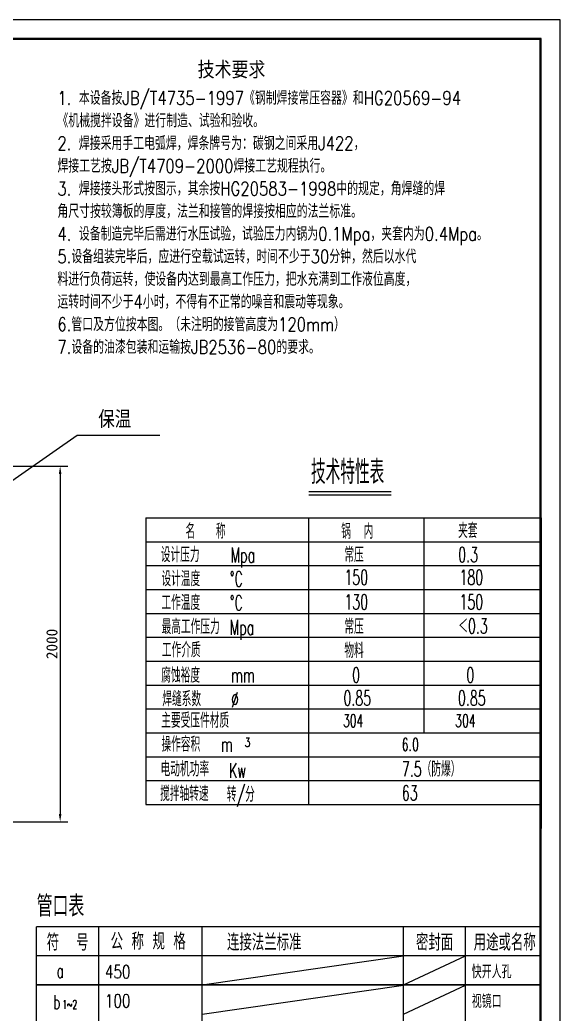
# Model space of a CAD drawing. Header units: millimetres. Extents: x 13671 to 18953, y 2612 to 10090.
# Drawn here: x 16526 to 18953, y 5617 to 10090 of the extents above; entities that cross this region are included whole.
import ezdxf
from ezdxf.enums import TextEntityAlignment as Align

# ---------------------------------------------------------------- set-up
doc = ezdxf.new("R2010")
doc.units = ezdxf.units.MM
doc.header["$LTSCALE"] = 390
doc.header["$MEASUREMENT"] = 0
doc.layers.get('0').update_dxf_attribs({"linetype": 'CONTINUOUS'})
doc.layers.get('DEFPOINTS').update_dxf_attribs({"linetype": 'CONTINUOUS'})
for name, color, linetype in [('1', 7, 'CONTINUOUS'), ('2细线层', 3, 'CONTINUOUS'), ('_TITLE', 4, 'CONTINUOUS'), ('A', 2, 'CONTINUOUS'), ('B', 7, 'CONTINUOUS'), ('LAYER2', 3, 'CONTINUOUS')]:
    doc.layers.add(name, color=color, linetype=linetype)
doc.styles.add('HZ', font='ROMANS.SHX', dxfattribs={"width": 0.7, "bigfont": 'hztxt.shx'})
doc.styles.add('PC_TEXTSTYLE', font='romans.shx', dxfattribs={"width": 0.8, "bigfont": 'hzfs.shx'})
doc.dimstyles.new('STANDARD_WS$0', dxfattribs={"dimtxt": 2.5, "dimasz": 2.5, "dimexe": 1.25, "dimexo": 0.625, "dimtad": 1, "dimdec": 4, "dimdsep": 46, "dimtxsty": 'Standard', "dimcen": 2.5, "dimadec": 0, "dimazin": 0, "dimtfac": 1, "dimtdec": 4, "dimtmove": 0, "dimatfit": 0, "dimfxl": 1, "dimtolj": 1, "dimtzin": 0, "dimarcsym": 0})

# ---------------------------------------------------------------- blocks, each defined once
blk = doc.blocks.new('*D30')
at = {"layer": 'B', "color": 0, "lineweight": -2}
for p, q in [((16237.5, 8082.6), (16741.5, 8082.6)), ((16706.5, 8047.6), (16706.5, 6517.6)), ((16237.5, 6482.6), (16741.5, 6482.6))]:
    blk.add_line(p, q, dxfattribs=at)
at = {"layer": 'B', "color": 0}
for points in [[(16700.6, 8047.6), (16712.3, 8047.6), (16706.5, 8082.6)], [(16700.6, 6517.6), (16712.3, 6517.6), (16706.5, 6482.6)]]:
    blk.add_solid(points, dxfattribs=at)
at = {"layer": 'DEFPOINTS', "color": 0}
for p in [(16237.5, 8082.6), (16237.5, 6482.6), (16706.5, 6482.6)]:
    blk.add_point(p, dxfattribs=at)
at = {"layer": 'B', "color": 0, "insert": (16669.5, 7282.6), "char_height": 50, "attachment_point": 5, "rotation": 90}
blk.add_mtext('\\A1;2000', dxfattribs=at)

msp = doc.modelspace()

# ---------------------------------------------------------------- linework, layer by layer
at = {"color": 3}
for p, q in [((18864.06228, 6009.06255), (16600.90655, 6009.06255)), ((16879.78812, 4706.25678), (16879.78812, 6009.06255)), ((17344.76208, 4706.5751), (17344.76208, 6009.06255)), ((18249.47608, 4707.19446), (18249.47608, 6009.06255)), ((18528.35765, 4707.38538), (18528.35765, 6009.06255)), ((18864.06228, 4707.6152), (18864.06228, 6009.06255)), ((18864.06228, 5878.91781), (16600.90655, 5878.91781)), ((18864.06228, 5748.77308), (16600.90655, 5748.77308)), ((18864.06228, 5747.22374), (16600.90655, 5747.22374))]:
    msp.add_line(p, q, dxfattribs=at)
at = {"layer": '1'}
msp.add_line((18249.47608, 5617.079), (18528.35765, 5747.22374), dxfattribs=at)
at = {"layer": '_TITLE', "color": 4}
msp.add_lwpolyline([(13671.13428, 2612.00509), (18952.98228, 2612.00509), (18952.98228, 10090.17709), (13671.13428, 10090.17709)], close=True, dxfattribs=at)
at = {"layer": '_TITLE', "color": 5}
for points in [[(13888.98828, 2696.47909), (18868.50828, 2696.47909), (18868.50828, 10005.70309), (13888.98828, 10005.70309)], [(13893.43428, 2700.92509), (18864.06228, 2700.92509), (18864.06228, 10001.25709), (13893.43428, 10001.25709)]]:
    msp.add_lwpolyline(points, close=True, dxfattribs=at)
at = {"layer": 'A'}
for p, q in [((16295.50149, 7880.94362), (16783.32523, 8222.52148)), ((16783.32523, 8222.52148), (16783.32523, 8222.52148)), ((16783.32523, 8222.52148), (17153.67819, 8222.52148)), ((17823.77414, 7969.00984), (18193.41536, 7969.00984)), ((17092.13629, 7849.61382), (17092.13629, 6560.17988)), ((17092.13629, 7849.61382), (17822.08573, 7849.61382)), ((17822.08573, 7849.61382), (18863.39538, 7849.61382)), ((18863.39538, 7849.61382), (18863.39538, 6452.72705)), ((18868.50828, 7849.61382), (18868.50828, 6452.72705)), ((16600.90655, 4706.06586), (16600.90655, 6009.06255)), ((17344.76208, 5748.77308), (18249.47608, 5878.91781)), ((18249.47608, 5748.77308), (18528.35765, 5878.91781)), ((17344.76208, 5617.079), (18249.47608, 5747.22374))]:
    msp.add_line(p, q, dxfattribs=at)
at = {"layer": 'B'}
for p, q in [((17823.77414, 7953.91828), (18193.41536, 7953.91828)), ((17822.08573, 7849.61382), (17822.08573, 6560.17988)), ((18340.73308, 7849.61382), (18340.73308, 6882.53837)), ((17092.13629, 7742.16099), (17822.08573, 7742.16099)), ((17822.08573, 7742.16099), (18863.39538, 7742.16099)), ((17092.13629, 7634.70817), (17822.08573, 7634.70817)), ((17822.08573, 7634.70817), (18863.39538, 7634.70817)), ((17092.13629, 7527.25534), (17822.08573, 7527.25534)), ((17822.08573, 7527.25534), (18863.39538, 7527.25534)), ((17092.13629, 7419.80251), (17822.08573, 7419.80251)), ((17822.08573, 7419.80251), (18863.39538, 7419.80251)), ((17092.13629, 7312.34968), (17821.2728, 7312.34968)), ((17821.2728, 7312.34968), (18863.39538, 7312.34968)), ((17092.13629, 7204.89685), (17821.2728, 7204.89685)), ((17821.2728, 7204.89685), (18863.39538, 7204.89685)), ((17092.13629, 7097.44402), (17821.2728, 7097.44402)), ((17821.2728, 7097.44402), (18863.39538, 7097.44402)), ((17092.13629, 6989.99119), (17821.2728, 6989.99119)), ((17821.2728, 6989.99119), (18863.39538, 6989.99119)), ((17092.13629, 6882.53837), (17821.2728, 6882.53837)), ((17821.2728, 6882.53837), (18863.39538, 6882.53837)), ((17092.13629, 6775.08554), (17821.2728, 6775.08554)), ((17821.2728, 6775.08554), (18863.39538, 6775.08554)), ((17092.13629, 6667.63271), (17821.2728, 6667.63271)), ((17821.2728, 6667.63271), (18863.39538, 6667.63271)), ((17092.13629, 6560.17988), (17821.2728, 6560.17988)), ((17821.2728, 6560.17988), (18863.39538, 6560.17988))]:
    msp.add_line(p, q, dxfattribs=at)

# ---------------------------------------------------------------- texts
at = {"layer": '1', "style": 'HZ', "width": 0.75}
for s, height, p in [('管口表', 95.191577, (16600.90655, 6055.54281)), ('450', 59.494736, (16907.67628, 5778.21058)), ('快开人孔', 59.494736, (18556.24581, 5778.21058)), ('100', 59.494736, (16907.67628, 5646.5165)), ('视镜口', 59.494736, (18556.24581, 5644.96716))]:
    msp.add_text(s, height=height, dxfattribs=at).set_placement(p)
for s, p in [('符  号', (16740.34734, 5943.99018)), ('公 称 规 格', (17102.18934, 5948.02164)), ('连接法兰标准', (17623.64365, 5943.99018)), ('密封面', (18388.91687, 5943.99018)), ('用途或名称', (18704.2786, 5943.99018))]:
    msp.add_text(s, height=74.36842, dxfattribs=at).set_placement(p, align=Align.MIDDLE)
at = {"layer": '2细线层', "insert": (16694.14785, 9870.9805), "char_height": 61.096875, "attachment_point": 1, "style": 'PC_TEXTSTYLE'}
msp.add_mtext('\\P1. 本设备按JB/T4735-1997《钢制焊接常压容器》和HG20569-94\\P《机械搅拌设备》进行制造、试验和验收。\\P2. 焊接采用手工电弧焊，焊条牌号为：碳钢之间采用J422，\\P焊接工艺按JB/T4709-2000焊接工艺规程执行。\\P3. 焊接接头形式按图示，其余按HG20583-1998中的规定，角焊缝的焊\\P角尺寸按较簿板的厚度，法兰和接管的焊接按相应的法兰标准。\\P4. 设备制造完毕后需进行水压试验，试验压力内锅为0.1Mpa，夹套内为0.4Mpa。\\P5.设备组装完毕后，应进行空载试运转，时间不少于30分钟，然后以水代\\P料进行负荷运转，使设备内达到最高工作压力，把水充满到工作液位高度，\\P运转时间不少于4小时，不得有不正常的噪音和震动等现象。\\P6.管口及方位按本图。（未注明的接管高度为120mm）\\P7.设备的油漆包装和运输按JB2536-80的要求。', dxfattribs=at)
at = {"layer": 'B', "style": 'HZ'}
for s, height, width, p in [('技术特性表', 106.600028, 0.618, (17833.51671, 8002.43954)), ('名   称', 67.158017, 0.618, (17269.85514, 7755.6807)), ('锅  内', 67.158017, 0.618, (17969.54653, 7755.6807)), ('夹套', 67.158017, 0.618, (18494.57179, 7758.6058)), ('设计压力', 67.158017, 0.618, (17158.63861, 7650.3771)), ('Mpa', 67.15802, 0.618, (17472.0985, 7648.5896)), ('常压', 67.158017, 0.618, (17983.57733, 7650.3771)), ('0.3', 67.158017, 0.618, (18495.41494, 7650.3771)), ('设计温度', 67.158017, 0.618, (17161.56534, 7542.14841)), ('%%DC', 67.15802, 0.618, (17468.84655, 7541.33592)), ('150', 67.158017, 0.618, (17983.57733, 7548.91527)), ('180', 67.158017, 0.618, (18500.75045, 7548.91527)), ('工作温度', 67.158017, 0.618, (17161.56534, 7434.69558)), ('%%DC', 67.15802, 0.618, (17468.84655, 7433.88309)), ('130', 67.158017, 0.618, (17983.57733, 7437.94136)), ('150', 67.158017, 0.618, (18500.75045, 7437.94136)), ('最高工作压力', 67.158017, 0.618, (17162.21576, 7326.62943)), ('Mpa', 67.15802, 0.618, (17468.03362, 7323.3793)), ('常压', 67.158017, 0.618, (17983.57733, 7326.96745)), ('＜0.3', 67.158017, 0.618, (18495.41494, 7329.78028)), ('工作介质', 67.158017, 0.618, (17163.67918, 7222.1383)), ('物料', 67.158017, 0.618, (17983.57733, 7219.16421)), ('腐蚀裕度', 67.158017, 0.618, (17160.75241, 7108.0594)), ('0', 67.15802, 0.618, (18018.38799, 7108.87196)), ('0', 67.15802, 0.618, (18531.93736, 7108.87196)), ('mm', 67.15802, 0.618, (17474.53753, 7108.87196)), ('焊缝系数', 67.15802, 0.618, (17165.46771, 7001.61831)), ('0.85', 67.15802, 0.618, (17979.48451, 7005.44211)), ('0.85', 67.15802, 0.618, (18494.00948, 7005.44211)), ('%%C', 67.15802, 0.618, (17474.53753, 6998.36818)), ('主要受压件材质', 67.158017, 0.618, (17160.75241, 6904.92747)), ('304', 57.084317, 0.618, (17977.93159, 6908.70861)), ('304', 57.084317, 0.618, (18481.9994, 6908.70861)), ('操作容积   m', 67.158017, 0.618, (17161.56534, 6797.47464)), ('3', 40.29481, 0.7, (17536.12116, 6819.82785)), ('6.0', 57.084317, 0.618, (18242.1486, 6801.25578)), ('电动机功率 ', 67.158017, 0.618, (17157.82568, 6686.32085)), ('7.5（防爆）', 67.15802, 0.618, (18241.98597, 6686.10841)), ('Kw', 67.15802, 0.618, (17464.78167, 6679.65814)), ('搅拌轴转速 ', 67.158017, 0.618, (17155.71185, 6575.65458)), ('转/分', 67.15802, 0.618, (17455.02586, 6572.40445)), ('63', 67.15802, 0.618, (18241.85194, 6578.65558))]:
    msp.add_text(s, height=height, dxfattribs=dict(at, width=width)).set_placement(p)
at = {"layer": 'B', "style": 'HZ', "width": 0.618}
for s, height, p in [('a', 62.90552, (16706.44254, 5780.32558)), ('b', 62.90552, (16691.15888, 5639.95282)), ('1~2', 38.733552, (16749.71544, 5641.03808))]:
    msp.add_text(s, height=height, dxfattribs=at).set_placement(p, align=Align.CENTER)
at = {"layer": 'LAYER2', "attachment_point": 5}
for s, insert, char_height in [('\\Ftxt.shx,hzfs.shx;技术要求', (17476.39465, 9864.55714), 76.0391208), ('{\\Fromans,hzdx|c134;保温}', (16951.71728, 8292.92479), 78)]:
    msp.add_mtext(s, dxfattribs=dict(at, insert=insert, char_height=char_height))

# ---------------------------------------------------------------- dimensions: what is measured, and where the dimension line sits
at = {"layer": 'B'}
dim = msp.add_linear_dim(base=(16706.47883, 6482.57917), p1=(16237.50149, 8082.57917), p2=(16237.50149, 6482.57917), angle=90, text='2000', dimstyle='STANDARD_WS$0', override={"dimtxt": 50, "dimasz": 35, "dimexe": 35, "dimexo": 0, "dimgap": 12, "dimcen": 32.5}, dxfattribs=at)
dim.commit()
dim.dimension.update_dxf_attribs({"geometry": '*D30', "text_midpoint": (16669.47883, 7282.57917)})

doc.saveas('drawing.dxf')
